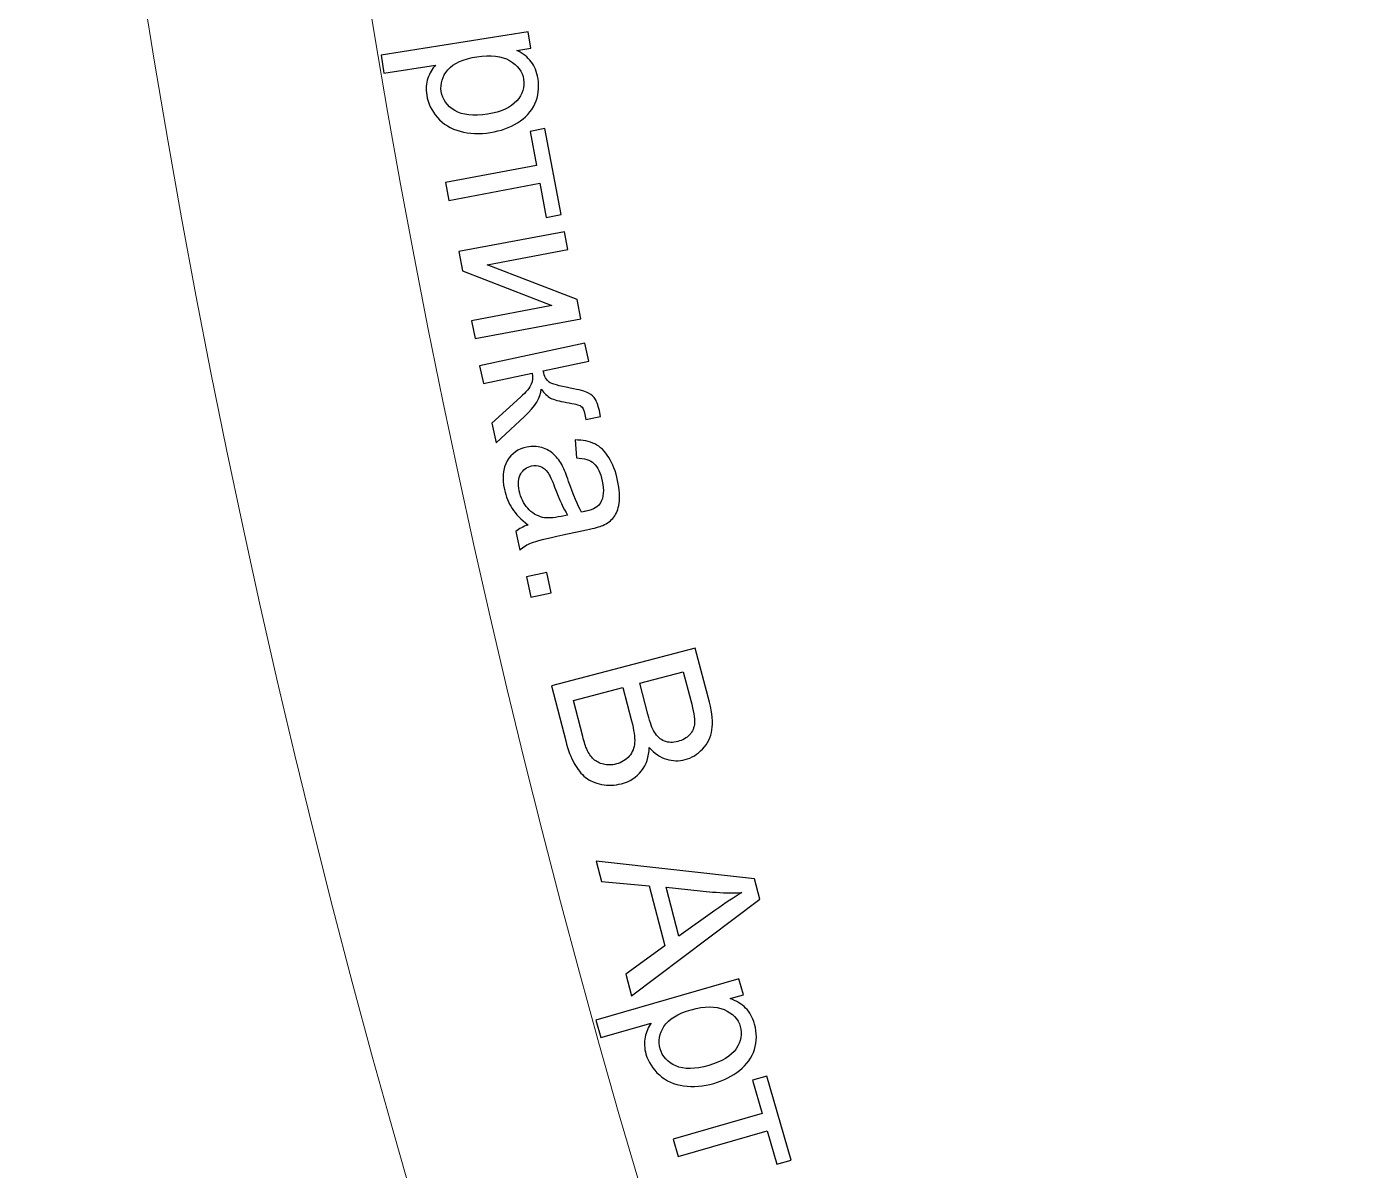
# Model space of a CAD drawing. Header units: millimetres. Extents: x -998 to 1016, y -1915 to 1914.
# Drawn here: x -205.5 to -151.6, y -1625.6 to -1579 of the extents above; entities that cross this region are included whole.
import ezdxf

# ---------------------------------------------------------------- set-up
doc = ezdxf.new("R2010")
doc.units = ezdxf.units.MM
doc.header["$MEASUREMENT"] = 0
doc.layers.add('layer 1', color=7, linetype='Continuous')

msp = doc.modelspace()

# ---------------------------------------------------------------- linework, layer by layer
at = {"layer": 'layer 1', "color": 2, "lineweight": 20}
msp.add_open_spline([(194.3957, -1114.8459), (124.2, -1114.8458), (58.2417, -1132.9496), (0.896, -1164.7091), (0.896, -1164.7091), (0.896, -1164.7091), (-12.0945, -1172.2086), (-12.0945, -1172.2086), (-12.0945, -1172.2086), (-125.2622, -1240.5539), (-201.8214, -1363.3757), (-205.4554, -1504.3458), (-205.4554, -1504.3458), (-205.4554, -1504.3458), (-170.9966, -1504.3458), (-170.9966, -1504.3458), (-170.9966, -1504.3458), (-170.9965, -1502.689), (-169.6534, -1501.3459), (-167.9964, -1501.3458), (-167.9964, -1501.3458), (-166.3398, -1501.3458), (-164.9752, -1502.6895), (-164.9966, -1504.3458), (-164.9966, -1504.3458), (-164.9966, -1504.3458), (-164.9967, -1504.3537), (-164.9967, -1504.3537), (-164.9967, -1504.3537), (-164.9967, -1504.3537), (-164.9967, -1525.3381), (-164.9967, -1525.3381), (-164.9967, -1525.3381), (-164.9967, -1525.3381), (-164.9966, -1525.3459), (-164.9966, -1525.3459), (-164.9966, -1525.3459), (-164.9752, -1527.0022), (-166.3398, -1528.3458), (-167.9966, -1528.3459), (-167.9966, -1528.3459), (-169.6534, -1528.3458), (-170.9965, -1527.0026), (-170.9965, -1525.3457), (-170.9965, -1525.3457), (-170.9965, -1525.3457), (-205.4554, -1525.3457), (-205.4554, -1525.3457), (-205.4554, -1525.3457), (-201.8212, -1666.315), (-125.2624, -1789.1349), (-12.0967, -1857.4819), (-12.0967, -1857.4819), (-12.0967, -1857.4819), (0.8935, -1864.9816), (0.8935, -1864.9816), (0.8935, -1864.9816), (58.2391, -1896.7429), (124.1991, -1914.8459), (194.3956, -1914.8459), (194.3956, -1914.8459), (263.5146, -1914.8459), (328.5246, -1897.2959), (385.2469, -1866.4366), (385.2469, -1866.4366), (385.2469, -1866.4366), (367.9563, -1836.489), (367.9563, -1836.489), (367.9563, -1836.489), (366.5217, -1837.3173), (364.6868, -1836.8255), (363.8584, -1835.3909), (363.8584, -1835.3909), (363.03, -1833.956), (363.5113, -1832.1024), (364.9564, -1831.2928), (364.9564, -1831.2928), (364.9564, -1831.2928), (364.9632, -1831.289), (364.9632, -1831.289), (364.9632, -1831.289), (364.9632, -1831.289), (383.1363, -1820.7968), (383.1363, -1820.7968), (383.1363, -1820.7968), (383.1363, -1820.7968), (383.143, -1820.7928), (383.143, -1820.7928), (383.143, -1820.7928), (384.5665, -1819.946), (386.4126, -1820.4561), (387.241, -1821.8909), (387.241, -1821.8909), (388.0694, -1823.3256), (387.5779, -1825.1605), (386.143, -1825.9889), (386.143, -1825.9889), (386.143, -1825.9889), (403.4201, -1855.9137), (403.4201, -1855.9137), (403.4201, -1855.9137), (515.9759, -1786.7795), (591.7027, -1663.5077), (594.3007, -1522.3458), (594.3007, -1522.3458), (594.3007, -1522.3458), (594.3007, -1507.3459), (594.3007, -1507.3459), (594.3007, -1507.3459), (591.7029, -1366.1862), (515.9772, -1242.9176), (403.4252, -1173.7812), (403.4252, -1173.7812), (403.4252, -1173.7812), (386.1526, -1203.6984), (386.1526, -1203.6984), (386.1526, -1203.6984), (387.5872, -1204.5268), (388.079, -1206.3617), (387.2506, -1207.7965), (387.2506, -1207.7965), (386.4221, -1209.2312), (384.5762, -1209.7413), (383.1525, -1208.8946), (383.1525, -1208.8946), (383.1525, -1208.8946), (383.1459, -1208.8906), (383.1459, -1208.8906), (383.1459, -1208.8906), (383.1459, -1208.8906), (364.9728, -1198.3983), (364.9728, -1198.3983), (364.9728, -1198.3983), (364.9728, -1198.3983), (364.9661, -1198.3945), (364.9661, -1198.3945), (364.9661, -1198.3945), (363.5207, -1197.5851), (363.0396, -1195.7313), (363.868, -1194.2965), (363.868, -1194.2965), (364.6963, -1192.8617), (366.531, -1192.37), (367.9659, -1193.1984), (367.9659, -1193.1984), (367.9659, -1193.1984), (385.2521, -1163.2578), (385.2521, -1163.2578), (385.2521, -1163.2578), (328.5313, -1132.3934), (263.5166, -1114.8459), (194.3957, -1114.8459)], degree=3, knots=[0, 0, 0, 0, 0.025641, 0.025641, 0.025641, 0.025641, 0.0512821, 0.0512821, 0.0512821, 0.0512821, 0.0769231, 0.0769231, 0.0769231, 0.0769231, 0.1025641, 0.1025641, 0.1025641, 0.1025641, 0.1282051, 0.1282051, 0.1282051, 0.1282051, 0.1538462, 0.1538462, 0.1538462, 0.1538462, 0.1794872, 0.1794872, 0.1794872, 0.1794872, 0.2051282, 0.2051282, 0.2051282, 0.2051282, 0.2307692, 0.2307692, 0.2307692, 0.2307692, 0.2564103, 0.2564103, 0.2564103, 0.2564103, 0.2820513, 0.2820513, 0.2820513, 0.2820513, 0.3076923, 0.3076923, 0.3076923, 0.3076923, 0.3333333, 0.3333333, 0.3333333, 0.3333333, 0.3589744, 0.3589744, 0.3589744, 0.3589744, 0.3846154, 0.3846154, 0.3846154, 0.3846154, 0.4102564, 0.4102564, 0.4102564, 0.4102564, 0.4358974, 0.4358974, 0.4358974, 0.4358974, 0.4615385, 0.4615385, 0.4615385, 0.4615385, 0.4871795, 0.4871795, 0.4871795, 0.4871795, 0.5128205, 0.5128205, 0.5128205, 0.5128205, 0.5384615, 0.5384615, 0.5384615, 0.5384615, 0.5641026, 0.5641026, 0.5641026, 0.5641026, 0.5897436, 0.5897436, 0.5897436, 0.5897436, 0.6153846, 0.6153846, 0.6153846, 0.6153846, 0.6410256, 0.6410256, 0.6410256, 0.6410256, 0.6666667, 0.6666667, 0.6666667, 0.6666667, 0.6923077, 0.6923077, 0.6923077, 0.6923077, 0.7179487, 0.7179487, 0.7179487, 0.7179487, 0.7435897, 0.7435897, 0.7435897, 0.7435897, 0.7692308, 0.7692308, 0.7692308, 0.7692308, 0.7948718, 0.7948718, 0.7948718, 0.7948718, 0.8205128, 0.8205128, 0.8205128, 0.8205128, 0.8461538, 0.8461538, 0.8461538, 0.8461538, 0.8717949, 0.8717949, 0.8717949, 0.8717949, 0.8974359, 0.8974359, 0.8974359, 0.8974359, 0.9230769, 0.9230769, 0.9230769, 0.9230769, 0.9487179, 0.9487179, 0.9487179, 0.9487179, 1, 1, 1, 1], dxfattribs=at)
at = {"layer": 'layer 1', "color": 250, "lineweight": 20}
msp.add_open_spline([(-196.2882, -1498.3028), (-196.2882, -1498.3028), (-196.1118, -1534.3457), (-196.1118, -1534.3457), (-196.1118, -1534.3457), (-189.6966, -1664.3935), (-119.0087, -1782.3638), (-7.5194, -1849.7323), (-7.5194, -1849.7323), (-7.5194, -1849.7323), (5.3237, -1857.1471), (5.3237, -1857.1471), (5.3237, -1857.1471), (63.3321, -1889.2601), (128.1011, -1905.8459), (194.3956, -1905.8459), (194.3956, -1905.8459), (269.9836, -1905.8459), (333.9758, -1880.035), (398.2295, -1843.2738)], degree=3, knots=[0, 0, 0, 0, 0.1666667, 0.1666667, 0.1666667, 0.1666667, 0.3333333, 0.3333333, 0.3333333, 0.3333333, 0.5, 0.5, 0.5, 0.5, 0.6666667, 0.6666667, 0.6666667, 0.6666667, 1, 1, 1, 1], dxfattribs=at)
at = {"layer": 'layer 1', "color": 250}
for points, knots in [([(-191.0068, -1580.1788), (-191.0068, -1580.1788), (-185.0126, -1579.2276), (-185.0126, -1579.2276), (-185.0126, -1579.2276), (-185.0126, -1579.2276), (-184.9066, -1579.8965), (-184.9066, -1579.8965), (-184.9066, -1579.8965), (-184.9066, -1579.8965), (-185.4696, -1579.9855), (-185.4696, -1579.9855), (-185.4696, -1579.9855), (-185.224, -1580.1082), (-185.0307, -1580.2606), (-184.8895, -1580.4426), (-184.8895, -1580.4426), (-184.7484, -1580.6232), (-184.6552, -1580.8545), (-184.61, -1581.1382), (-184.61, -1581.1382), (-184.5506, -1581.5079), (-184.5943, -1581.8494), (-184.7396, -1582.1627), (-184.7396, -1582.1627), (-184.8848, -1582.476), (-185.1203, -1582.7315), (-185.4435, -1582.9305), (-185.4435, -1582.9305), (-185.768, -1583.1296), (-186.1362, -1583.2623), (-186.5497, -1583.3287), (-186.5497, -1583.3287), (-186.9942, -1583.398), (-187.4049, -1583.3826), (-187.7859, -1583.2797), (-187.7859, -1583.2797), (-188.1655, -1583.1767), (-188.4745, -1582.9891), (-188.7117, -1582.7154), (-188.7117, -1582.7154), (-188.9488, -1582.4418), (-189.0943, -1582.1384), (-189.1465, -1581.8039), (-189.1465, -1581.8039), (-189.1862, -1581.5584), (-189.1692, -1581.3313), (-189.0959, -1581.1196), (-189.0959, -1581.1196), (-189.024, -1580.9093), (-188.9182, -1580.7286), (-188.7814, -1580.579), (-188.7814, -1580.579), (-188.7814, -1580.579), (-190.8909, -1580.9126), (-190.8909, -1580.9126), (-190.8909, -1580.9126), (-190.8909, -1580.9126), (-191.0068, -1580.1788), (-191.0068, -1580.1788)], [0, 0, 0, 0, 0.0625, 0.0625, 0.0625, 0.0625, 0.125, 0.125, 0.125, 0.125, 0.1875, 0.1875, 0.1875, 0.1875, 0.25, 0.25, 0.25, 0.25, 0.3125, 0.3125, 0.3125, 0.3125, 0.375, 0.375, 0.375, 0.375, 0.4375, 0.4375, 0.4375, 0.4375, 0.5, 0.5, 0.5, 0.5, 0.5625, 0.5625, 0.5625, 0.5625, 0.625, 0.625, 0.625, 0.625, 0.6875, 0.6875, 0.6875, 0.6875, 0.75, 0.75, 0.75, 0.75, 0.8125, 0.8125, 0.8125, 0.8125, 0.875, 0.875, 0.875, 0.875, 1, 1, 1, 1]), ([(-187.0979, -1580.24), (-187.6568, -1580.3289), (-188.0504, -1580.5069), (-188.2818, -1580.7751), (-188.2818, -1580.7751), (-188.5118, -1581.0432), (-188.6019, -1581.3382), (-188.551, -1581.6585), (-188.551, -1581.6585), (-188.4988, -1581.9844), (-188.3167, -1582.2426), (-188.0033, -1582.4316), (-188.0033, -1582.4316), (-187.6901, -1582.6206), (-187.2442, -1582.6685), (-186.6656, -1582.5766), (-186.6656, -1582.5766), (-186.1125, -1582.489), (-185.7174, -1582.3097), (-185.479, -1582.0387), (-185.479, -1582.0387), (-185.2406, -1581.7691), (-185.1461, -1581.4756), (-185.1956, -1581.1595), (-185.1956, -1581.1595), (-185.245, -1580.8477), (-185.4356, -1580.5937), (-185.7659, -1580.399), (-185.7659, -1580.399), (-186.0961, -1580.2044), (-186.5406, -1580.1523), (-187.0979, -1580.24)], [0, 0, 0, 0, 0.1111111, 0.1111111, 0.1111111, 0.1111111, 0.2222222, 0.2222222, 0.2222222, 0.2222222, 0.3333333, 0.3333333, 0.3333333, 0.3333333, 0.4444444, 0.4444444, 0.4444444, 0.4444444, 0.5555556, 0.5555556, 0.5555556, 0.5555556, 0.6666667, 0.6666667, 0.6666667, 0.6666667, 0.7777778, 0.7777778, 0.7777778, 0.7777778, 1, 1, 1, 1]), ([(-184.3299, -1583.1663), (-184.3299, -1583.1663), (-183.6719, -1586.6722), (-183.6719, -1586.6722), (-183.6719, -1586.6722), (-183.6719, -1586.6722), (-184.2776, -1586.7861), (-184.2776, -1586.7861), (-184.2776, -1586.7861), (-184.2776, -1586.7861), (-184.5387, -1585.3967), (-184.5387, -1585.3967), (-184.5387, -1585.3967), (-184.5387, -1585.3967), (-188.2464, -1586.0922), (-188.2464, -1586.0922), (-188.2464, -1586.0922), (-188.2464, -1586.0922), (-188.3825, -1585.3651), (-188.3825, -1585.3651), (-188.3825, -1585.3651), (-188.3825, -1585.3651), (-184.6747, -1584.6696), (-184.6747, -1584.6696), (-184.6747, -1584.6696), (-184.6747, -1584.6696), (-184.9343, -1583.2802), (-184.9343, -1583.2802), (-184.9343, -1583.2802), (-184.9343, -1583.2802), (-184.3299, -1583.1663), (-184.3299, -1583.1663)], [0, 0, 0, 0, 0.1111111, 0.1111111, 0.1111111, 0.1111111, 0.2222222, 0.2222222, 0.2222222, 0.2222222, 0.3333333, 0.3333333, 0.3333333, 0.3333333, 0.4444444, 0.4444444, 0.4444444, 0.4444444, 0.5555556, 0.5555556, 0.5555556, 0.5555556, 0.6666667, 0.6666667, 0.6666667, 0.6666667, 0.7777778, 0.7777778, 0.7777778, 0.7777778, 1, 1, 1, 1]), ([(-183.5284, -1587.3706), (-183.5284, -1587.3706), (-183.391, -1588.1005), (-183.391, -1588.1005), (-183.391, -1588.1005), (-183.391, -1588.1005), (-186.6808, -1588.7182), (-186.6808, -1588.7182), (-186.6808, -1588.7182), (-186.6808, -1588.7182), (-183.0106, -1590.1281), (-183.0106, -1590.1281), (-183.0106, -1590.1281), (-183.0106, -1590.1281), (-182.8634, -1590.916), (-182.8634, -1590.916), (-182.8634, -1590.916), (-182.8634, -1590.916), (-187.1769, -1591.7252), (-187.1769, -1591.7252), (-187.1769, -1591.7252), (-187.1769, -1591.7252), (-187.3144, -1590.9939), (-187.3144, -1590.9939), (-187.3144, -1590.9939), (-187.3144, -1590.9939), (-184.0443, -1590.3803), (-184.0443, -1590.3803), (-184.0443, -1590.3803), (-184.0443, -1590.3803), (-187.6934, -1588.9677), (-187.6934, -1588.9677), (-187.6934, -1588.9677), (-187.6934, -1588.9677), (-187.8419, -1588.1785), (-187.8419, -1588.1785), (-187.8419, -1588.1785), (-187.8419, -1588.1785), (-183.5284, -1587.3706), (-183.5284, -1587.3706)], [0, 0, 0, 0, 0.0909091, 0.0909091, 0.0909091, 0.0909091, 0.1818182, 0.1818182, 0.1818182, 0.1818182, 0.2727273, 0.2727273, 0.2727273, 0.2727273, 0.3636364, 0.3636364, 0.3636364, 0.3636364, 0.4545455, 0.4545455, 0.4545455, 0.4545455, 0.5454545, 0.5454545, 0.5454545, 0.5454545, 0.6363636, 0.6363636, 0.6363636, 0.6363636, 0.7272727, 0.7272727, 0.7272727, 0.7272727, 0.8181818, 0.8181818, 0.8181818, 0.8181818, 1, 1, 1, 1]), ([(-182.6972, -1591.9118), (-182.6972, -1591.9118), (-182.5419, -1592.6398), (-182.5419, -1592.6398), (-182.5419, -1592.6398), (-182.5419, -1592.6398), (-184.3979, -1593.036), (-184.3979, -1593.036), (-184.3979, -1593.036), (-184.3475, -1593.2677), (-184.2682, -1593.4193), (-184.1601, -1593.4936), (-184.1601, -1593.4936), (-184.0506, -1593.5678), (-183.7634, -1593.6491), (-183.297, -1593.7388), (-183.297, -1593.7388), (-182.9264, -1593.8094), (-182.6786, -1593.8762), (-182.5507, -1593.9422), (-182.5507, -1593.9422), (-182.4242, -1594.0081), (-182.3303, -1594.0949), (-182.2677, -1594.2041), (-182.2677, -1594.2041), (-182.205, -1594.3118), (-182.1457, -1594.4928), (-182.0913, -1594.7487), (-182.0913, -1594.7487), (-182.0913, -1594.7487), (-182.0613, -1594.8943), (-182.0613, -1594.8943), (-182.0613, -1594.8943), (-182.0613, -1594.8943), (-182.6635, -1595.0237), (-182.6635, -1595.0237), (-182.6635, -1595.0237), (-182.6635, -1595.0237), (-182.7014, -1594.8202), (-182.7014, -1594.8202), (-182.7014, -1594.8202), (-182.7423, -1594.6293), (-182.7979, -1594.5118), (-182.8652, -1594.4703), (-182.8652, -1594.4703), (-182.9368, -1594.426), (-183.1312, -1594.3779), (-183.4497, -1594.3247), (-183.4497, -1594.3247), (-183.7541, -1594.2743), (-183.9696, -1594.2147), (-184.0974, -1594.146), (-184.0974, -1594.146), (-184.2239, -1594.0773), (-184.3529, -1593.9564), (-184.4827, -1593.7846), (-184.4827, -1593.7846), (-184.4994, -1594.1147), (-184.7253, -1594.484), (-185.1588, -1594.8927), (-185.1588, -1594.8927), (-185.1588, -1594.8927), (-186.3187, -1595.9731), (-186.3187, -1595.9731), (-186.3187, -1595.9731), (-186.3187, -1595.9731), (-186.4889, -1595.173), (-186.4889, -1595.173), (-186.4889, -1595.173), (-186.4889, -1595.173), (-185.3249, -1594.1125), (-185.3249, -1594.1125), (-185.3249, -1594.1125), (-185.0932, -1593.897), (-184.9465, -1593.7203), (-184.8862, -1593.5839), (-184.8862, -1593.5839), (-184.8272, -1593.4475), (-184.8148, -1593.2966), (-184.8502, -1593.1326), (-184.8502, -1593.1326), (-184.8502, -1593.1326), (-186.8347, -1593.556), (-186.8347, -1593.556), (-186.8347, -1593.556), (-186.8347, -1593.556), (-186.99, -1592.8281), (-186.99, -1592.8281), (-186.99, -1592.8281), (-186.99, -1592.8281), (-182.6972, -1591.9118), (-182.6972, -1591.9118)], [0, 0, 0, 0, 0.0416667, 0.0416667, 0.0416667, 0.0416667, 0.0833333, 0.0833333, 0.0833333, 0.0833333, 0.125, 0.125, 0.125, 0.125, 0.1666667, 0.1666667, 0.1666667, 0.1666667, 0.2083333, 0.2083333, 0.2083333, 0.2083333, 0.25, 0.25, 0.25, 0.25, 0.2916667, 0.2916667, 0.2916667, 0.2916667, 0.3333333, 0.3333333, 0.3333333, 0.3333333, 0.375, 0.375, 0.375, 0.375, 0.4166667, 0.4166667, 0.4166667, 0.4166667, 0.4583333, 0.4583333, 0.4583333, 0.4583333, 0.5, 0.5, 0.5, 0.5, 0.5416667, 0.5416667, 0.5416667, 0.5416667, 0.5833333, 0.5833333, 0.5833333, 0.5833333, 0.625, 0.625, 0.625, 0.625, 0.6666667, 0.6666667, 0.6666667, 0.6666667, 0.7083333, 0.7083333, 0.7083333, 0.7083333, 0.75, 0.75, 0.75, 0.75, 0.7916667, 0.7916667, 0.7916667, 0.7916667, 0.8333333, 0.8333333, 0.8333333, 0.8333333, 0.875, 0.875, 0.875, 0.875, 0.9166667, 0.9166667, 0.9166667, 0.9166667, 1, 1, 1, 1]), ([(-185.0152, -1599.3183), (-185.3027, -1599.0975), (-185.5197, -1598.8728), (-185.6675, -1598.643), (-185.6675, -1598.643), (-185.8139, -1598.4147), (-185.9191, -1598.1571), (-185.9804, -1597.8715), (-185.9804, -1597.8715), (-186.0812, -1597.3994), (-186.0428, -1597.013), (-185.867, -1596.7096), (-185.867, -1596.7096), (-185.6896, -1596.4075), (-185.4228, -1596.2177), (-185.0638, -1596.1415), (-185.0638, -1596.1415), (-184.8546, -1596.0965), (-184.6514, -1596.1037), (-184.4571, -1596.1618), (-184.4571, -1596.1618), (-184.2629, -1596.2211), (-184.0971, -1596.3155), (-183.9599, -1596.4493), (-183.9599, -1596.4493), (-183.8212, -1596.5816), (-183.7038, -1596.7392), (-183.6093, -1596.9204), (-183.6093, -1596.9204), (-183.5412, -1597.0565), (-183.4582, -1597.2632), (-183.3615, -1597.5447), (-183.3615, -1597.5447), (-183.1656, -1598.1164), (-182.9911, -1598.5312), (-182.8336, -1598.7892), (-182.8336, -1598.7892), (-182.7332, -1598.7702), (-182.6697, -1598.758), (-182.6428, -1598.7527), (-182.6428, -1598.7527), (-182.3474, -1598.6886), (-182.1531, -1598.5758), (-182.0616, -1598.4115), (-182.0616, -1598.4115), (-181.9357, -1598.1908), (-181.9122, -1597.8975), (-181.9912, -1597.5314), (-181.9912, -1597.5314), (-182.0648, -1597.1879), (-182.1786, -1596.9486), (-182.3327, -1596.8119), (-182.3327, -1596.8119), (-182.4884, -1596.6738), (-182.7262, -1596.5986), (-183.0465, -1596.5862), (-183.0465, -1596.5862), (-183.0465, -1596.5862), (-183.1015, -1595.8533), (-183.1015, -1595.8533), (-183.1015, -1595.8533), (-182.7839, -1595.853), (-182.5148, -1595.9073), (-182.2955, -1596.0148), (-182.2955, -1596.0148), (-182.0763, -1596.1239), (-181.8871, -1596.3074), (-181.7255, -1596.5654), (-181.7255, -1596.5654), (-181.5651, -1596.8249), (-181.4449, -1597.1377), (-181.3659, -1597.5066), (-181.3659, -1597.5066), (-181.2883, -1597.8741), (-181.2681, -1598.1805), (-181.3054, -1598.4286), (-181.3054, -1598.4286), (-181.3425, -1598.6753), (-181.4146, -1598.8666), (-181.5229, -1599.0026), (-181.5229, -1599.0026), (-181.6298, -1599.1387), (-181.7788, -1599.249), (-181.9699, -1599.335), (-181.9699, -1599.335), (-182.0875, -1599.3863), (-182.3095, -1599.4453), (-182.6332, -1599.5147), (-182.6332, -1599.5147), (-182.6332, -1599.5147), (-183.6028, -1599.7217), (-183.6028, -1599.7217), (-183.6028, -1599.7217), (-184.2785, -1599.866), (-184.7028, -1599.9728), (-184.8754, -1600.042), (-184.8754, -1600.042), (-185.0481, -1600.1112), (-185.2069, -1600.2087), (-185.3518, -1600.3361), (-185.3518, -1600.3361), (-185.3518, -1600.3361), (-185.5139, -1599.577), (-185.5139, -1599.577), (-185.5139, -1599.577), (-185.3789, -1599.468), (-185.2132, -1599.3818), (-185.0152, -1599.3183)], [0, 0, 0, 0, 0.0357143, 0.0357143, 0.0357143, 0.0357143, 0.0714286, 0.0714286, 0.0714286, 0.0714286, 0.1071429, 0.1071429, 0.1071429, 0.1071429, 0.1428571, 0.1428571, 0.1428571, 0.1428571, 0.1785714, 0.1785714, 0.1785714, 0.1785714, 0.2142857, 0.2142857, 0.2142857, 0.2142857, 0.25, 0.25, 0.25, 0.25, 0.2857143, 0.2857143, 0.2857143, 0.2857143, 0.3214286, 0.3214286, 0.3214286, 0.3214286, 0.3571429, 0.3571429, 0.3571429, 0.3571429, 0.3928571, 0.3928571, 0.3928571, 0.3928571, 0.4285714, 0.4285714, 0.4285714, 0.4285714, 0.4642857, 0.4642857, 0.4642857, 0.4642857, 0.5, 0.5, 0.5, 0.5, 0.5357143, 0.5357143, 0.5357143, 0.5357143, 0.5714286, 0.5714286, 0.5714286, 0.5714286, 0.6071429, 0.6071429, 0.6071429, 0.6071429, 0.6428571, 0.6428571, 0.6428571, 0.6428571, 0.6785714, 0.6785714, 0.6785714, 0.6785714, 0.7142857, 0.7142857, 0.7142857, 0.7142857, 0.75, 0.75, 0.75, 0.75, 0.7857143, 0.7857143, 0.7857143, 0.7857143, 0.8214286, 0.8214286, 0.8214286, 0.8214286, 0.8571429, 0.8571429, 0.8571429, 0.8571429, 0.8928571, 0.8928571, 0.8928571, 0.8928571, 0.9285714, 0.9285714, 0.9285714, 0.9285714, 1, 1, 1, 1]), ([(-183.4046, -1598.9104), (-183.5679, -1598.6692), (-183.7442, -1598.2925), (-183.9321, -1597.7802), (-183.9321, -1597.7802), (-184.0399, -1597.4901), (-184.1329, -1597.289), (-184.2139, -1597.1769), (-184.2139, -1597.1769), (-184.2934, -1597.0648), (-184.393, -1596.9864), (-184.5112, -1596.9403), (-184.5112, -1596.9403), (-184.6294, -1596.8956), (-184.752, -1596.8862), (-184.8779, -1596.9134), (-184.8779, -1596.9134), (-185.0729, -1596.9543), (-185.2177, -1597.0632), (-185.3165, -1597.2374), (-185.3165, -1597.2374), (-185.4137, -1597.4116), (-185.4324, -1597.6401), (-185.3726, -1597.9228), (-185.3726, -1597.9228), (-185.3127, -1598.2041), (-185.1988, -1598.4393), (-185.0295, -1598.631), (-185.0295, -1598.631), (-184.8603, -1598.8243), (-184.6581, -1598.9486), (-184.4228, -1599.0055), (-184.4228, -1599.0055), (-184.2425, -1599.0478), (-183.9912, -1599.0356), (-183.6704, -1598.9676), (-183.6704, -1598.9676), (-183.6704, -1598.9676), (-183.4046, -1598.9104), (-183.4046, -1598.9104)], [0, 0, 0, 0, 0.0909091, 0.0909091, 0.0909091, 0.0909091, 0.1818182, 0.1818182, 0.1818182, 0.1818182, 0.2727273, 0.2727273, 0.2727273, 0.2727273, 0.3636364, 0.3636364, 0.3636364, 0.3636364, 0.4545455, 0.4545455, 0.4545455, 0.4545455, 0.5454545, 0.5454545, 0.5454545, 0.5454545, 0.6363636, 0.6363636, 0.6363636, 0.6363636, 0.7272727, 0.7272727, 0.7272727, 0.7272727, 0.8181818, 0.8181818, 0.8181818, 0.8181818, 1, 1, 1, 1]), ([(-185.0758, -1601.4325), (-185.0758, -1601.4325), (-184.2475, -1601.2555), (-184.2475, -1601.2555), (-184.2475, -1601.2555), (-184.2475, -1601.2555), (-184.0705, -1602.0838), (-184.0705, -1602.0838), (-184.0705, -1602.0838), (-184.0705, -1602.0838), (-184.8988, -1602.2608), (-184.8988, -1602.2608), (-184.8988, -1602.2608), (-184.8988, -1602.2608), (-185.0758, -1601.4325), (-185.0758, -1601.4325)], [0, 0, 0, 0, 0.2, 0.2, 0.2, 0.2, 0.4, 0.4, 0.4, 0.4, 0.6, 0.6, 0.6, 0.6, 1, 1, 1, 1]), ([(-184.0654, -1605.875), (-184.0654, -1605.875), (-178.2033, -1604.3408), (-178.2033, -1604.3408), (-178.2033, -1604.3408), (-178.2033, -1604.3408), (-177.6278, -1606.5399), (-177.6278, -1606.5399), (-177.6278, -1606.5399), (-177.5106, -1606.9879), (-177.4759, -1607.3631), (-177.5233, -1607.6653), (-177.5233, -1607.6653), (-177.5708, -1607.9662), (-177.6991, -1608.2267), (-177.9051, -1608.4439), (-177.9051, -1608.4439), (-178.1111, -1608.6625), (-178.3487, -1608.8065), (-178.6192, -1608.876), (-178.6192, -1608.876), (-178.87, -1608.9425), (-179.1226, -1608.9356), (-179.3799, -1608.8582), (-179.3799, -1608.8582), (-179.6372, -1608.7794), (-179.8697, -1608.6214), (-180.0772, -1608.3828), (-180.0772, -1608.3828), (-180.0889, -1608.7639), (-180.1941, -1609.0835), (-180.3943, -1609.3387), (-180.3943, -1609.3387), (-180.5959, -1609.5954), (-180.8672, -1609.7678), (-181.2081, -1609.8575), (-181.2081, -1609.8575), (-181.4828, -1609.9298), (-181.7537, -1609.9386), (-182.0193, -1609.8838), (-182.0193, -1609.8838), (-182.2863, -1609.8291), (-182.5058, -1609.7345), (-182.6774, -1609.5973), (-182.6774, -1609.5973), (-182.8504, -1609.46), (-183.0026, -1609.2706), (-183.1353, -1609.03), (-183.1353, -1609.03), (-183.268, -1608.791), (-183.3829, -1608.4841), (-183.4812, -1608.1107), (-183.4812, -1608.1107), (-183.4812, -1608.1107), (-184.0654, -1605.875), (-184.0654, -1605.875)], [0, 0, 0, 0, 0.0666667, 0.0666667, 0.0666667, 0.0666667, 0.1333333, 0.1333333, 0.1333333, 0.1333333, 0.2, 0.2, 0.2, 0.2, 0.2666667, 0.2666667, 0.2666667, 0.2666667, 0.3333333, 0.3333333, 0.3333333, 0.3333333, 0.4, 0.4, 0.4, 0.4, 0.4666667, 0.4666667, 0.4666667, 0.4666667, 0.5333333, 0.5333333, 0.5333333, 0.5333333, 0.6, 0.6, 0.6, 0.6, 0.6666667, 0.6666667, 0.6666667, 0.6666667, 0.7333333, 0.7333333, 0.7333333, 0.7333333, 0.8, 0.8, 0.8, 0.8, 0.8666667, 0.8666667, 0.8666667, 0.8666667, 1, 1, 1, 1]), ([(-180.4635, -1605.7619), (-180.4635, -1605.7619), (-180.1323, -1607.0299), (-180.1323, -1607.0299), (-180.1323, -1607.0299), (-180.0412, -1607.3736), (-179.955, -1607.6144), (-179.8695, -1607.7507), (-179.8695, -1607.7507), (-179.7597, -1607.9334), (-179.6234, -1608.0568), (-179.4621, -1608.1207), (-179.4621, -1608.1207), (-179.2995, -1608.1846), (-179.116, -1608.1905), (-178.9103, -1608.137), (-178.9103, -1608.137), (-178.7159, -1608.0863), (-178.557, -1607.995), (-178.4337, -1607.863), (-178.4337, -1607.863), (-178.3103, -1607.731), (-178.2436, -1607.5711), (-178.2335, -1607.3834), (-178.2335, -1607.3834), (-178.2248, -1607.1956), (-178.2747, -1606.8911), (-178.3846, -1606.4699), (-178.3846, -1606.4699), (-178.3846, -1606.4699), (-178.6911, -1605.2977), (-178.6911, -1605.2977), (-178.6911, -1605.2977), (-178.6911, -1605.2977), (-180.4635, -1605.7619), (-180.4635, -1605.7619)], [0, 0, 0, 0, 0.1, 0.1, 0.1, 0.1, 0.2, 0.2, 0.2, 0.2, 0.3, 0.3, 0.3, 0.3, 0.4, 0.4, 0.4, 0.4, 0.5, 0.5, 0.5, 0.5, 0.6, 0.6, 0.6, 0.6, 0.7, 0.7, 0.7, 0.7, 0.8, 0.8, 0.8, 0.8, 1, 1, 1, 1]), ([(-183.1712, -1606.469), (-183.1712, -1606.469), (-182.7894, -1607.93), (-182.7894, -1607.93), (-182.7894, -1607.93), (-182.723, -1608.1793), (-182.6683, -1608.354), (-182.6225, -1608.4496), (-182.6225, -1608.4496), (-182.5438, -1608.6199), (-182.4527, -1608.7562), (-182.3461, -1608.8558), (-182.3461, -1608.8558), (-182.2397, -1608.9566), (-182.1052, -1609.0263), (-181.9427, -1609.0663), (-181.9427, -1609.0663), (-181.7801, -1609.1062), (-181.6051, -1609.1023), (-181.4178, -1609.0531), (-181.4178, -1609.0531), (-181.1995, -1608.9966), (-181.0237, -1608.8912), (-180.8921, -1608.7365), (-180.8921, -1608.7365), (-180.7603, -1608.5819), (-180.6882, -1608.3979), (-180.674, -1608.182), (-180.674, -1608.182), (-180.6612, -1607.9659), (-180.7026, -1607.6713), (-180.8009, -1607.2979), (-180.8009, -1607.2979), (-180.8009, -1607.2979), (-181.1552, -1605.9426), (-181.1552, -1605.9426), (-181.1552, -1605.9426), (-181.1552, -1605.9426), (-183.1712, -1606.469), (-183.1712, -1606.469)], [0, 0, 0, 0, 0.0909091, 0.0909091, 0.0909091, 0.0909091, 0.1818182, 0.1818182, 0.1818182, 0.1818182, 0.2727273, 0.2727273, 0.2727273, 0.2727273, 0.3636364, 0.3636364, 0.3636364, 0.3636364, 0.4545455, 0.4545455, 0.4545455, 0.4545455, 0.5454545, 0.5454545, 0.5454545, 0.5454545, 0.6363636, 0.6363636, 0.6363636, 0.6363636, 0.7272727, 0.7272727, 0.7272727, 0.7272727, 0.8181818, 0.8181818, 0.8181818, 0.8181818, 1, 1, 1, 1]), ([(-182.2417, -1613.0117), (-182.2417, -1613.0117), (-175.7897, -1613.7302), (-175.7897, -1613.7302), (-175.7897, -1613.7302), (-175.7897, -1613.7302), (-175.5712, -1614.5657), (-175.5712, -1614.5657), (-175.5712, -1614.5657), (-175.5712, -1614.5657), (-180.8058, -1618.499), (-180.8058, -1618.499), (-180.8058, -1618.499), (-180.8058, -1618.499), (-181.0372, -1617.6157), (-181.0372, -1617.6157), (-181.0372, -1617.6157), (-181.0372, -1617.6157), (-179.4413, -1616.4669), (-179.4413, -1616.4669), (-179.4413, -1616.4669), (-179.4413, -1616.4669), (-180.082, -1614.0155), (-180.082, -1614.0155), (-180.082, -1614.0155), (-180.082, -1614.0155), (-182.0263, -1613.8358), (-182.0263, -1613.8358), (-182.0263, -1613.8358), (-182.0263, -1613.8358), (-182.2417, -1613.0117), (-182.2417, -1613.0117)], [0, 0, 0, 0, 0.1111111, 0.1111111, 0.1111111, 0.1111111, 0.2222222, 0.2222222, 0.2222222, 0.2222222, 0.3333333, 0.3333333, 0.3333333, 0.3333333, 0.4444444, 0.4444444, 0.4444444, 0.4444444, 0.5555556, 0.5555556, 0.5555556, 0.5555556, 0.6666667, 0.6666667, 0.6666667, 0.6666667, 0.7777778, 0.7777778, 0.7777778, 0.7777778, 1, 1, 1, 1]), ([(-179.3915, -1614.0747), (-179.3915, -1614.0747), (-178.871, -1616.0625), (-178.871, -1616.0625), (-178.871, -1616.0625), (-178.871, -1616.0625), (-177.4085, -1615.0259), (-177.4085, -1615.0259), (-177.4085, -1615.0259), (-176.9632, -1614.7099), (-176.595, -1614.4648), (-176.3012, -1614.2908), (-176.3012, -1614.2908), (-176.6962, -1614.3145), (-177.097, -1614.3071), (-177.5036, -1614.2688), (-177.5036, -1614.2688), (-177.5036, -1614.2688), (-179.3915, -1614.0747), (-179.3915, -1614.0747)], [0, 0, 0, 0, 0.1666667, 0.1666667, 0.1666667, 0.1666667, 0.3333333, 0.3333333, 0.3333333, 0.3333333, 0.5, 0.5, 0.5, 0.5, 0.6666667, 0.6666667, 0.6666667, 0.6666667, 1, 1, 1, 1]), ([(-182.2577, -1619.4864), (-182.2577, -1619.4864), (-176.4238, -1617.8042), (-176.4238, -1617.8042), (-176.4238, -1617.8042), (-176.4238, -1617.8042), (-176.2366, -1618.4545), (-176.2366, -1618.4545), (-176.2366, -1618.4545), (-176.2366, -1618.4545), (-176.7839, -1618.6134), (-176.7839, -1618.6134), (-176.7839, -1618.6134), (-176.5255, -1618.7048), (-176.3151, -1618.8314), (-176.1512, -1618.9949), (-176.1512, -1618.9949), (-175.9886, -1619.1569), (-175.8669, -1619.3755), (-175.7875, -1619.6505), (-175.7875, -1619.6505), (-175.684, -1620.0102), (-175.6849, -1620.3559), (-175.7917, -1620.6835), (-175.7917, -1620.6835), (-175.897, -1621.0124), (-176.0984, -1621.2964), (-176.3958, -1621.5339), (-176.3958, -1621.5339), (-176.6932, -1621.7714), (-177.0429, -1621.9483), (-177.4449, -1622.0646), (-177.4449, -1622.0646), (-177.8765, -1622.188), (-178.2871, -1622.2239), (-178.678, -1622.168), (-178.678, -1622.168), (-179.0676, -1622.1121), (-179.398, -1621.9644), (-179.6665, -1621.7221), (-179.6665, -1621.7221), (-179.9363, -1621.4797), (-180.1174, -1621.1964), (-180.2111, -1620.8706), (-180.2111, -1620.8706), (-180.2791, -1620.6322), (-180.2908, -1620.4036), (-180.2445, -1620.1848), (-180.2445, -1620.1848), (-180.1996, -1619.9674), (-180.1167, -1619.7754), (-179.9983, -1619.6087), (-179.9983, -1619.6087), (-179.9983, -1619.6087), (-182.0521, -1620.2001), (-182.0521, -1620.2001), (-182.0521, -1620.2001), (-182.0521, -1620.2001), (-182.2577, -1619.4864), (-182.2577, -1619.4864)], [0, 0, 0, 0, 0.0625, 0.0625, 0.0625, 0.0625, 0.125, 0.125, 0.125, 0.125, 0.1875, 0.1875, 0.1875, 0.1875, 0.25, 0.25, 0.25, 0.25, 0.3125, 0.3125, 0.3125, 0.3125, 0.375, 0.375, 0.375, 0.375, 0.4375, 0.4375, 0.4375, 0.4375, 0.5, 0.5, 0.5, 0.5, 0.5625, 0.5625, 0.5625, 0.5625, 0.625, 0.625, 0.625, 0.625, 0.6875, 0.6875, 0.6875, 0.6875, 0.75, 0.75, 0.75, 0.75, 0.8125, 0.8125, 0.8125, 0.8125, 0.875, 0.875, 0.875, 0.875, 1, 1, 1, 1]), ([(-178.3694, -1619.0658), (-178.9124, -1619.2219), (-179.2818, -1619.4482), (-179.4775, -1619.742), (-179.4775, -1619.742), (-179.6746, -1620.0373), (-179.7264, -1620.3407), (-179.637, -1620.6524), (-179.637, -1620.6524), (-179.5448, -1620.9712), (-179.3328, -1621.2037), (-178.9982, -1621.3528), (-178.9982, -1621.3528), (-178.665, -1621.5019), (-178.2162, -1621.4956), (-177.652, -1621.3325), (-177.652, -1621.3325), (-177.1146, -1621.1779), (-176.7438, -1620.9501), (-176.5396, -1620.6521), (-176.5396, -1620.6521), (-176.3368, -1620.354), (-176.2794, -1620.052), (-176.3674, -1619.7446), (-176.3674, -1619.7446), (-176.4553, -1619.4398), (-176.6758, -1619.2115), (-177.0273, -1619.0597), (-177.0273, -1619.0597), (-177.379, -1618.9078), (-177.8277, -1618.9098), (-178.3694, -1619.0658)], [0, 0, 0, 0, 0.1111111, 0.1111111, 0.1111111, 0.1111111, 0.2222222, 0.2222222, 0.2222222, 0.2222222, 0.3333333, 0.3333333, 0.3333333, 0.3333333, 0.4444444, 0.4444444, 0.4444444, 0.4444444, 0.5555556, 0.5555556, 0.5555556, 0.5555556, 0.6666667, 0.6666667, 0.6666667, 0.6666667, 0.7777778, 0.7777778, 0.7777778, 0.7777778, 1, 1, 1, 1]), ([(-175.2814, -1621.7648), (-175.2814, -1621.7648), (-174.2943, -1625.1909), (-174.2943, -1625.1909), (-174.2943, -1625.1909), (-174.2943, -1625.1909), (-174.8853, -1625.3626), (-174.8853, -1625.3626), (-174.8853, -1625.3626), (-174.8853, -1625.3626), (-175.2768, -1624.0043), (-175.2768, -1624.0043), (-175.2768, -1624.0043), (-175.2768, -1624.0043), (-178.9033, -1625.0496), (-178.9033, -1625.0496), (-178.9033, -1625.0496), (-178.9033, -1625.0496), (-179.1075, -1624.3387), (-179.1075, -1624.3387), (-179.1075, -1624.3387), (-179.1075, -1624.3387), (-175.4824, -1623.2933), (-175.4824, -1623.2933), (-175.4824, -1623.2933), (-175.4824, -1623.2933), (-175.8739, -1621.935), (-175.8739, -1621.935), (-175.8739, -1621.935), (-175.8739, -1621.935), (-175.2814, -1621.7648), (-175.2814, -1621.7648)], [0, 0, 0, 0, 0.1111111, 0.1111111, 0.1111111, 0.1111111, 0.2222222, 0.2222222, 0.2222222, 0.2222222, 0.3333333, 0.3333333, 0.3333333, 0.3333333, 0.4444444, 0.4444444, 0.4444444, 0.4444444, 0.5555556, 0.5555556, 0.5555556, 0.5555556, 0.6666667, 0.6666667, 0.6666667, 0.6666667, 0.7777778, 0.7777778, 0.7777778, 0.7777778, 1, 1, 1, 1])]:
    msp.add_open_spline(points, degree=3, knots=knots, dxfattribs=at)

doc.saveas('drawing.dxf')
